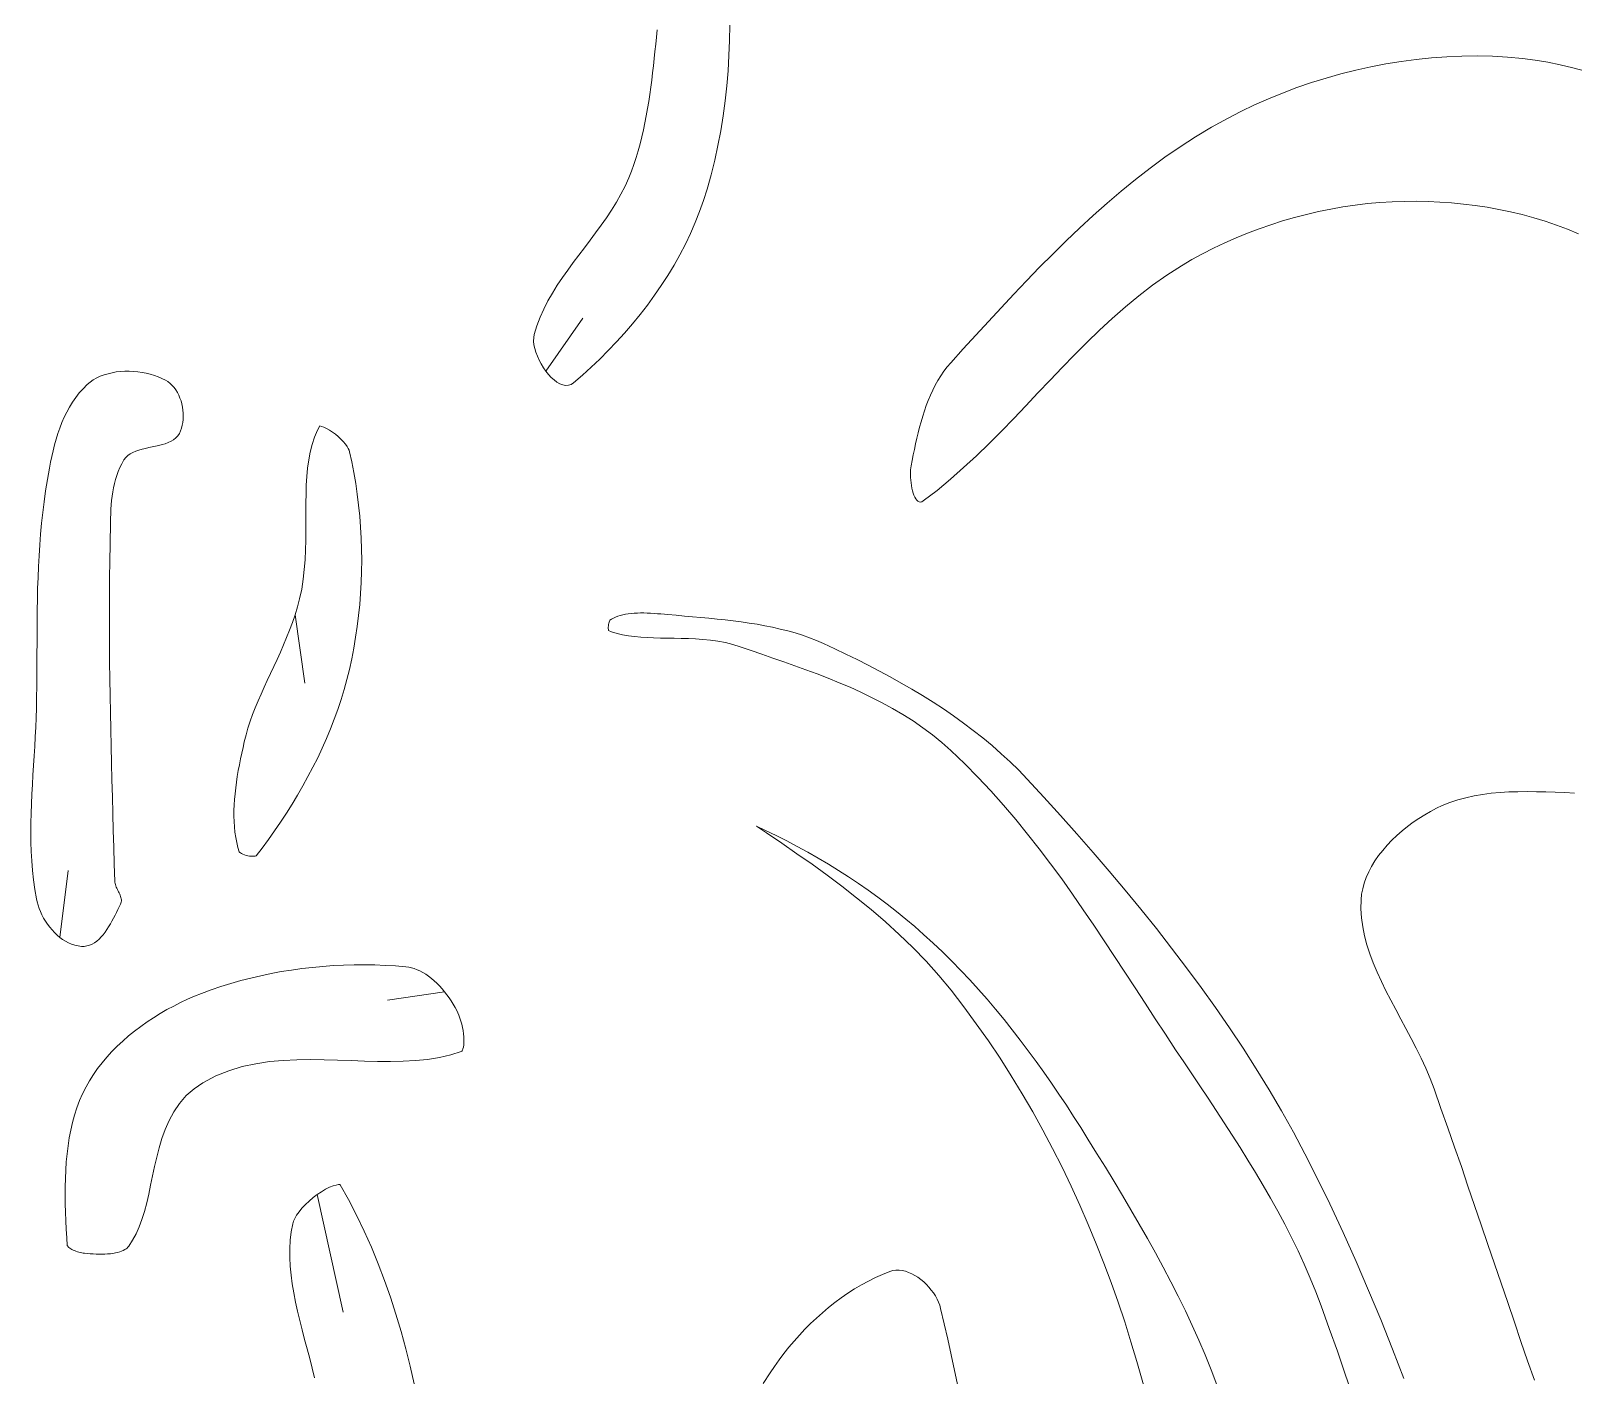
# Model space of a CAD drawing. Header units: inches. Extents: x -12 to 23, y -13.2 to 21.7.
# Drawn here: x 10.4 to 13.228, y 17.087 to 19.552 of the extents above; entities that cross this region are included whole.
import ezdxf

# ---------------------------------------------------------------- set-up
doc = ezdxf.new("R2010")
doc.units = ezdxf.units.IN
doc.header["$MEASUREMENT"] = 0
doc.layers.get('0').update_dxf_attribs({"lineweight": 0})

msp = doc.modelspace()

# ---------------------------------------------------------------- linework, layer by layer
at = {"color": 30, "linetype": 'Continuous', "lineweight": 0, "true_color": 0xff7e00}
for p, q in [((11.344, 18.9279), (11.4117, 19.0252)), ((10.8842, 18.4811), (10.902, 18.3559)), ((10.4527, 17.8897), (10.4681, 18.012)), ((11.1582, 17.79), (11.0535, 17.7745)), ((10.9247, 17.4182), (10.9726, 17.2024))]:
    msp.add_line(p, q, dxfattribs=at)
at = {"color": 7, "linetype": 'Continuous', "lineweight": 0}
for p, q in [((10.5339, 18.9212), (10.527, 18.9185)), ((10.5412, 18.9233), (10.5339, 18.9212)), ((10.5486, 18.9251), (10.5412, 18.9233)), ((10.5562, 18.9264), (10.5486, 18.9251)), ((10.564, 18.9272), (10.5562, 18.9264)), ((10.5719, 18.9277), (10.564, 18.9272)), ((10.5798, 18.9277), (10.5719, 18.9277)), ((10.5877, 18.9274), (10.5798, 18.9277)), ((10.5956, 18.9266), (10.5877, 18.9274)), ((10.6035, 18.9255), (10.5956, 18.9266)), ((10.6112, 18.924), (10.6035, 18.9255)), ((10.6187, 18.9222), (10.6112, 18.924)), ((10.6261, 18.92), (10.6187, 18.9222)), ((10.4953, 18.8958), (10.4883, 18.888)), ((10.5028, 18.9033), (10.4953, 18.8958)), ((10.5082, 18.9078), (10.5028, 18.9033)), ((10.5141, 18.9119), (10.5082, 18.9078)), ((10.5204, 18.9154), (10.5141, 18.9119)), ((10.527, 18.9185), (10.5204, 18.9154)), ((10.6332, 18.9174), (10.6261, 18.92)), ((10.64, 18.9146), (10.6332, 18.9174)), ((10.6465, 18.9114), (10.64, 18.9146)), ((10.6509, 18.9087), (10.6465, 18.9114)), ((10.6551, 18.9056), (10.6509, 18.9087)), ((10.6589, 18.9019), (10.6551, 18.9056)), ((10.6624, 18.8979), (10.6589, 18.9019)), ((10.6656, 18.8936), (10.6624, 18.8979)), ((10.6684, 18.8889), (10.6656, 18.8936)), ((10.4759, 18.8711), (10.4705, 18.8621)), ((10.4819, 18.8797), (10.4759, 18.8711)), ((10.4883, 18.888), (10.4819, 18.8797)), ((10.6709, 18.8839), (10.6684, 18.8889)), ((10.6731, 18.8787), (10.6709, 18.8839)), ((10.675, 18.8733), (10.6731, 18.8787)), ((10.6765, 18.8678), (10.675, 18.8733)), ((10.6777, 18.8622), (10.6765, 18.8678)), ((10.4609, 18.8434), (10.4566, 18.8336)), ((10.4655, 18.8529), (10.4609, 18.8434)), ((10.4705, 18.8621), (10.4655, 18.8529)), ((10.6785, 18.8565), (10.6777, 18.8622)), ((10.6782, 18.834), (10.6788, 18.8395)), ((10.6789, 18.8508), (10.6785, 18.8565)), ((10.6788, 18.8395), (10.679, 18.8451)), ((10.679, 18.8451), (10.6789, 18.8508)), ((10.4493, 18.8134), (10.4461, 18.8031)), ((10.4528, 18.8236), (10.4493, 18.8134)), ((10.4566, 18.8336), (10.4528, 18.8236)), ((10.6655, 18.8054), (10.669, 18.8093)), ((10.669, 18.8093), (10.6719, 18.8139)), ((10.6719, 18.8139), (10.674, 18.8185)), ((10.674, 18.8185), (10.6758, 18.8235)), ((10.6758, 18.8235), (10.6772, 18.8286)), ((10.6772, 18.8286), (10.6782, 18.834)), ((10.9253, 18.8196), (10.92, 18.8068)), ((10.9293, 18.8275), (10.9253, 18.8196)), ((10.9327, 18.8266), (10.9293, 18.8275)), ((10.9371, 18.825), (10.9327, 18.8266)), ((10.942, 18.8227), (10.9371, 18.825)), ((10.9473, 18.8197), (10.942, 18.8227)), ((10.9527, 18.8162), (10.9473, 18.8197)), ((10.9581, 18.8123), (10.9527, 18.8162)), ((10.9633, 18.808), (10.9581, 18.8123)), ((10.9682, 18.8035), (10.9633, 18.808)), ((10.4405, 18.7821), (10.4381, 18.7715)), ((10.4432, 18.7927), (10.4405, 18.7821)), ((10.4461, 18.8031), (10.4432, 18.7927)), ((10.582, 18.7763), (10.5868, 18.779)), ((10.5868, 18.779), (10.5921, 18.7813)), ((10.5921, 18.7813), (10.5977, 18.7832)), ((10.5977, 18.7832), (10.6036, 18.7849)), ((10.6036, 18.7849), (10.6097, 18.7864)), ((10.6097, 18.7864), (10.6159, 18.7877)), ((10.6159, 18.7877), (10.6221, 18.789)), ((10.6221, 18.789), (10.6283, 18.7903)), ((10.6283, 18.7903), (10.6345, 18.7916)), ((10.6345, 18.7916), (10.6404, 18.7932)), ((10.6404, 18.7932), (10.6462, 18.7949)), ((10.6462, 18.7949), (10.6516, 18.7969)), ((10.6516, 18.7969), (10.6567, 18.7993)), ((10.6567, 18.7993), (10.6613, 18.8021)), ((10.6613, 18.8021), (10.6655, 18.8054)), ((10.9121, 18.7795), (10.9093, 18.7651)), ((10.9156, 18.7934), (10.9121, 18.7795)), ((10.92, 18.8068), (10.9156, 18.7934)), ((10.9726, 18.7989), (10.9682, 18.8035)), ((10.9764, 18.7943), (10.9726, 18.7989)), ((10.9794, 18.79), (10.9764, 18.7943)), ((10.9817, 18.7862), (10.9794, 18.79)), ((10.9831, 18.7832), (10.9817, 18.7862)), ((10.984, 18.7802), (10.9831, 18.7832)), ((10.9881, 18.7616), (10.984, 18.7802)), ((10.4358, 18.7609), (10.4338, 18.7502)), ((10.4381, 18.7715), (10.4358, 18.7609)), ((10.5599, 18.7442), (10.563, 18.7513)), ((10.563, 18.7513), (10.5665, 18.7583)), ((10.5665, 18.7583), (10.5704, 18.7651)), ((10.5704, 18.7651), (10.5737, 18.7694)), ((10.5737, 18.7694), (10.5775, 18.7732)), ((10.5775, 18.7732), (10.582, 18.7763)), ((10.9093, 18.7651), (10.9072, 18.7502)), ((10.9919, 18.7419), (10.9881, 18.7616)), ((10.4301, 18.7291), (10.4284, 18.7186)), ((10.4319, 18.7396), (10.4301, 18.7291)), ((10.4338, 18.7502), (10.4319, 18.7396)), ((10.5529, 18.7219), (10.5549, 18.7295)), ((10.5549, 18.7295), (10.5572, 18.7369)), ((10.5572, 18.7369), (10.5599, 18.7442)), ((10.9057, 18.7348), (10.9047, 18.7191)), ((10.9072, 18.7502), (10.9057, 18.7348)), ((10.9953, 18.7221), (10.9919, 18.7419)), ((10.4267, 18.7082), (10.4238, 18.6885)), ((10.4284, 18.7186), (10.4267, 18.7082)), ((10.5477, 18.6907), (10.5486, 18.6986)), ((10.5486, 18.6986), (10.5498, 18.7065)), ((10.5498, 18.7065), (10.5512, 18.7142)), ((10.5512, 18.7142), (10.5529, 18.7219)), ((10.9042, 18.7029), (10.9039, 18.6864)), ((10.9047, 18.7191), (10.9042, 18.7029)), ((10.9982, 18.7022), (10.9953, 18.7221)), ((11.0007, 18.6822), (10.9982, 18.7022)), ((10.4213, 18.6687), (10.4192, 18.6489)), ((10.4238, 18.6885), (10.4213, 18.6687)), ((10.5458, 18.6586), (10.5461, 18.6666)), ((10.5461, 18.6666), (10.5465, 18.6747)), ((10.5465, 18.6747), (10.547, 18.6827)), ((10.547, 18.6827), (10.5477, 18.6907)), ((10.9039, 18.6864), (10.9038, 18.6695)), ((10.9038, 18.6695), (10.9038, 18.6525)), ((11.0027, 18.662), (11.0007, 18.6822)), ((10.4192, 18.6489), (10.4174, 18.6291)), ((10.5454, 18.6344), (10.5455, 18.6425)), ((10.5455, 18.6425), (10.5456, 18.6505)), ((10.5456, 18.6505), (10.5458, 18.6586)), ((10.9038, 18.6525), (10.9038, 18.6351)), ((11.0043, 18.6419), (11.0027, 18.662)), ((11.0054, 18.6216), (11.0043, 18.6419)), ((10.4158, 18.6092), (10.4146, 18.5894)), ((10.4174, 18.6291), (10.4158, 18.6092)), ((10.5445, 18.5798), (10.5451, 18.6107)), ((10.5451, 18.6107), (10.5452, 18.6185)), ((10.5452, 18.6185), (10.5453, 18.6265)), ((10.5453, 18.6265), (10.5454, 18.6344)), ((10.9037, 18.6176), (10.9033, 18.6)), ((10.9038, 18.6351), (10.9037, 18.6176)), ((11.0061, 18.6014), (11.0054, 18.6216)), ((10.4146, 18.5894), (10.4136, 18.5695)), ((10.9025, 18.5822), (10.9011, 18.5642)), ((10.9033, 18.6), (10.9025, 18.5822)), ((11.0063, 18.5811), (11.0061, 18.6014)), ((11.0061, 18.5608), (11.0063, 18.5811)), ((10.4136, 18.5695), (10.4128, 18.5495)), ((10.5441, 18.5489), (10.5445, 18.5798)), ((10.9011, 18.5642), (10.8991, 18.5463)), ((11.0054, 18.5406), (11.0061, 18.5608)), ((10.4121, 18.5296), (10.4117, 18.5096)), ((10.4128, 18.5495), (10.4121, 18.5296)), ((10.5438, 18.518), (10.5441, 18.5489)), ((10.8963, 18.5283), (10.8925, 18.5104)), ((10.8991, 18.5463), (10.8963, 18.5283)), ((11.0043, 18.5203), (11.0054, 18.5406)), ((10.4117, 18.5096), (10.4114, 18.4897)), ((10.5437, 18.4872), (10.5438, 18.518)), ((10.8925, 18.5104), (10.8886, 18.4956)), ((11.0007, 18.48), (11.0027, 18.5001)), ((11.0027, 18.5001), (11.0043, 18.5203)), ((10.4111, 18.4697), (10.411, 18.4497)), ((10.4114, 18.4897), (10.4111, 18.4697)), ((10.5437, 18.4563), (10.5437, 18.4872)), ((10.8842, 18.4811), (10.8794, 18.467)), ((10.8886, 18.4956), (10.8842, 18.4811)), ((10.9982, 18.46), (11.0007, 18.48)), ((11.4605, 18.4694), (11.4599, 18.4677)), ((11.4611, 18.4707), (11.4605, 18.4694)), ((11.4616, 18.4715), (11.4611, 18.4707)), ((11.4642, 18.4732), (11.4616, 18.4715)), ((11.4679, 18.4752), (11.4642, 18.4732)), ((11.4718, 18.477), (11.4679, 18.4752)), ((11.476, 18.4786), (11.4718, 18.477)), ((11.4804, 18.48), (11.476, 18.4786)), ((11.4851, 18.4812), (11.4804, 18.48)), ((11.49, 18.4822), (11.4851, 18.4812)), ((11.4952, 18.483), (11.49, 18.4822)), ((11.5005, 18.4837), (11.4952, 18.483)), ((11.5061, 18.4841), (11.5005, 18.4837)), ((11.5118, 18.4844), (11.5061, 18.4841)), ((11.5177, 18.4845), (11.5118, 18.4844)), ((11.5237, 18.4845), (11.5177, 18.4845)), ((11.5298, 18.4844), (11.5237, 18.4845)), ((11.536, 18.4841), (11.5298, 18.4844)), ((11.5423, 18.4837), (11.536, 18.4841)), ((11.5486, 18.4832), (11.5423, 18.4837)), ((11.555, 18.4827), (11.5486, 18.4832)), ((11.5614, 18.4821), (11.555, 18.4827)), ((11.5678, 18.4815), (11.5614, 18.4821)), ((11.5828, 18.4802), (11.5678, 18.4815)), ((11.598, 18.4788), (11.5828, 18.4802)), ((11.613, 18.4775), (11.598, 18.4788)), ((11.6281, 18.4761), (11.613, 18.4775)), ((11.6431, 18.4747), (11.6281, 18.4761)), ((11.6581, 18.4733), (11.6431, 18.4747)), ((11.6729, 18.4717), (11.6581, 18.4733)), ((11.6877, 18.4699), (11.6729, 18.4717)), ((11.7024, 18.4681), (11.6877, 18.4699)), ((11.7169, 18.466), (11.7024, 18.4681)), ((10.411, 18.4497), (10.4109, 18.4297)), ((10.5438, 18.4254), (10.5437, 18.4563)), ((10.8742, 18.453), (10.8687, 18.4393)), ((10.8794, 18.467), (10.8742, 18.453)), ((10.9919, 18.4202), (10.9952, 18.4401)), ((10.9952, 18.4401), (10.9982, 18.46)), ((11.4586, 18.461), (11.4585, 18.4586)), ((11.4585, 18.4586), (11.4585, 18.4563)), ((11.4585, 18.4563), (11.4587, 18.4542)), ((11.4589, 18.4633), (11.4586, 18.461)), ((11.4587, 18.4542), (11.459, 18.4524)), ((11.4594, 18.4656), (11.4589, 18.4633)), ((11.459, 18.4524), (11.4591, 18.4521)), ((11.4591, 18.4521), (11.4646, 18.4501)), ((11.4599, 18.4677), (11.4594, 18.4656)), ((11.4646, 18.4501), (11.4745, 18.447)), ((11.4745, 18.447), (11.4848, 18.4446)), ((11.4848, 18.4446), (11.4955, 18.4427)), ((11.4955, 18.4427), (11.5065, 18.4412)), ((11.5065, 18.4412), (11.5179, 18.4401)), ((11.5179, 18.4401), (11.5296, 18.4393)), ((11.7313, 18.4637), (11.7169, 18.466)), ((11.7456, 18.4611), (11.7313, 18.4637)), ((11.7597, 18.4583), (11.7456, 18.4611)), ((11.7737, 18.4551), (11.7597, 18.4583)), ((11.7874, 18.4516), (11.7737, 18.4551)), ((11.801, 18.4478), (11.7874, 18.4516)), ((11.8143, 18.4436), (11.801, 18.4478)), ((11.8274, 18.439), (11.8143, 18.4436)), ((10.4109, 18.4297), (10.4108, 18.4098)), ((10.544, 18.3945), (10.5438, 18.4254)), ((10.8572, 18.4125), (10.8512, 18.3994)), ((10.863, 18.4258), (10.8572, 18.4125)), ((10.8687, 18.4393), (10.863, 18.4258)), ((10.988, 18.4005), (10.9919, 18.4202)), ((11.5296, 18.4393), (11.5416, 18.4388)), ((11.5416, 18.4388), (11.5539, 18.4385)), ((11.5539, 18.4385), (11.5664, 18.4383)), ((11.5664, 18.4383), (11.5792, 18.4381)), ((11.5792, 18.4381), (11.5921, 18.4379)), ((11.5921, 18.4379), (11.6053, 18.4375)), ((11.6053, 18.4375), (11.6186, 18.4369)), ((11.6186, 18.4369), (11.632, 18.436)), ((11.632, 18.436), (11.6456, 18.4346)), ((11.6456, 18.4346), (11.6593, 18.4327)), ((11.6593, 18.4327), (11.6731, 18.4301)), ((11.6731, 18.4301), (11.6869, 18.4267)), ((11.6869, 18.4267), (11.7001, 18.4226)), ((11.7001, 18.4226), (11.7204, 18.4156)), ((11.7204, 18.4156), (11.7403, 18.4088)), ((11.8403, 18.4339), (11.8274, 18.439)), ((11.8532, 18.4283), (11.8403, 18.4339)), ((11.8737, 18.4188), (11.8532, 18.4283)), ((11.8943, 18.409), (11.8737, 18.4188)), ((10.4108, 18.3898), (10.4107, 18.3698)), ((10.4108, 18.4098), (10.4108, 18.3898)), ((10.5444, 18.3636), (10.544, 18.3945)), ((10.8452, 18.3864), (10.8392, 18.3735)), ((10.8512, 18.3994), (10.8452, 18.3864)), ((10.9838, 18.381), (10.988, 18.4005)), ((11.7403, 18.4088), (11.7603, 18.4019)), ((11.7603, 18.4019), (11.7805, 18.3949)), ((11.7805, 18.3949), (11.8007, 18.3877)), ((11.8007, 18.3877), (11.821, 18.3804)), ((11.9148, 18.3989), (11.8943, 18.409)), ((11.9352, 18.3886), (11.9148, 18.3989)), ((11.9555, 18.3781), (11.9352, 18.3886)), ((10.4107, 18.3698), (10.4105, 18.3499)), ((10.5449, 18.3327), (10.5444, 18.3636)), ((10.8332, 18.3608), (10.8274, 18.3482)), ((10.8392, 18.3735), (10.8332, 18.3608)), ((10.9742, 18.3442), (10.9792, 18.3626)), ((10.9792, 18.3626), (10.9838, 18.381)), ((11.821, 18.3804), (11.8413, 18.3728)), ((11.8413, 18.3728), (11.8615, 18.3649)), ((11.8615, 18.3649), (11.8816, 18.3567)), ((11.8816, 18.3567), (11.9017, 18.3482)), ((11.9756, 18.3672), (11.9555, 18.3781)), ((11.9955, 18.3561), (11.9756, 18.3672)), ((12.0153, 18.3447), (11.9955, 18.3561)), ((10.4102, 18.3299), (10.4098, 18.31)), ((10.4105, 18.3499), (10.4102, 18.3299)), ((10.5454, 18.3018), (10.5449, 18.3327)), ((10.8217, 18.3356), (10.8163, 18.3231)), ((10.8274, 18.3482), (10.8217, 18.3356)), ((10.9686, 18.326), (10.9742, 18.3442)), ((11.9017, 18.3482), (11.9216, 18.3392)), ((11.9216, 18.3392), (11.9412, 18.3297)), ((11.9412, 18.3297), (11.9607, 18.3198)), ((12.0347, 18.333), (12.0153, 18.3447)), ((12.054, 18.3209), (12.0347, 18.333)), ((10.4098, 18.31), (10.4093, 18.2925)), ((10.546, 18.271), (10.5454, 18.3018)), ((10.8063, 18.2982), (10.8018, 18.2859)), ((10.8112, 18.3106), (10.8063, 18.2982)), ((10.8163, 18.3231), (10.8112, 18.3106)), ((10.9561, 18.2898), (10.9626, 18.3078)), ((10.9626, 18.3078), (10.9686, 18.326)), ((11.9607, 18.3198), (11.9799, 18.3093)), ((11.9799, 18.3093), (11.9987, 18.2982)), ((11.9987, 18.2982), (12.0173, 18.2865)), ((12.0729, 18.3085), (12.054, 18.3209)), ((12.0915, 18.2958), (12.0729, 18.3085)), ((10.4086, 18.275), (10.4077, 18.2575)), ((10.4093, 18.2925), (10.4086, 18.275)), ((10.5467, 18.2401), (10.546, 18.271)), ((10.7978, 18.2735), (10.7942, 18.2611)), ((10.8018, 18.2859), (10.7978, 18.2735)), ((10.9417, 18.2541), (10.9491, 18.2719)), ((10.9491, 18.2719), (10.9561, 18.2898)), ((12.0173, 18.2865), (12.0354, 18.2741)), ((12.0354, 18.2741), (12.0531, 18.2609)), ((12.1098, 18.2827), (12.0915, 18.2958)), ((12.1277, 18.2693), (12.1098, 18.2827)), ((10.4077, 18.2575), (10.4067, 18.2399)), ((10.791, 18.2484), (10.7887, 18.2381)), ((10.7942, 18.2611), (10.791, 18.2484)), ((10.9338, 18.2365), (10.9417, 18.2541)), ((12.0531, 18.2609), (12.0703, 18.247)), ((12.0703, 18.247), (12.0868, 18.2323)), ((12.1453, 18.2554), (12.1277, 18.2693)), ((12.1624, 18.2412), (12.1453, 18.2554)), ((10.4057, 18.2224), (10.4046, 18.2048)), ((10.4067, 18.2399), (10.4057, 18.2224)), ((10.5474, 18.2092), (10.5467, 18.2401)), ((10.7841, 18.2168), (10.782, 18.2061)), ((10.7864, 18.2275), (10.7841, 18.2168)), ((10.7887, 18.2381), (10.7864, 18.2275)), ((10.9169, 18.2016), (10.9256, 18.2189)), ((10.9256, 18.2189), (10.9338, 18.2365)), ((12.0868, 18.2323), (12.112, 18.2081)), ((12.1791, 18.2265), (12.1624, 18.2412)), ((12.1953, 18.2115), (12.1791, 18.2265)), ((10.4035, 18.1872), (10.4025, 18.1697)), ((10.4046, 18.2048), (10.4035, 18.1872)), ((10.5482, 18.1783), (10.5474, 18.2092)), ((10.78, 18.1955), (10.7782, 18.1848)), ((10.782, 18.2061), (10.78, 18.1955)), ((10.9078, 18.1844), (10.9169, 18.2016)), ((12.112, 18.2081), (12.1364, 18.1834)), ((12.2111, 18.196), (12.1953, 18.2115)), ((12.2265, 18.1799), (12.2111, 18.196)), ((10.4025, 18.1697), (10.4015, 18.1521)), ((10.5491, 18.1474), (10.5482, 18.1783)), ((10.7752, 18.1636), (10.774, 18.1531)), ((10.7766, 18.1742), (10.7752, 18.1636)), ((10.7782, 18.1848), (10.7766, 18.1742)), ((10.8887, 18.1505), (10.8984, 18.1674)), ((10.8984, 18.1674), (10.9078, 18.1844)), ((12.1364, 18.1834), (12.1601, 18.1581)), ((12.1601, 18.1581), (12.1831, 18.1323)), ((12.257, 18.1468), (12.2265, 18.1799)), ((13.1265, 18.1568), (13.1099, 18.1563)), ((13.1433, 18.157), (13.1265, 18.1568)), ((13.1603, 18.1568), (13.1433, 18.157)), ((13.1775, 18.1564), (13.1603, 18.1568)), ((10.4007, 18.1346), (10.4001, 18.117)), ((10.4015, 18.1521), (10.4007, 18.1346)), ((10.5499, 18.1165), (10.5491, 18.1474)), ((10.7724, 18.1324), (10.772, 18.1222)), ((10.773, 18.1427), (10.7724, 18.1324)), ((10.774, 18.1531), (10.773, 18.1427)), ((10.8682, 18.1173), (10.8786, 18.1338)), ((10.8786, 18.1338), (10.8887, 18.1505)), ((12.1831, 18.1323), (12.2055, 18.106)), ((12.2874, 18.1132), (12.257, 18.1468)), ((12.9876, 18.1312), (12.977, 18.1263)), ((13.0019, 18.1369), (12.9876, 18.1312)), ((13.0164, 18.1418), (13.0019, 18.1369)), ((13.0312, 18.1458), (13.0164, 18.1418)), ((13.0463, 18.1491), (13.0312, 18.1458)), ((13.0617, 18.1518), (13.0463, 18.1491)), ((13.0775, 18.1538), (13.0617, 18.1518)), ((13.0936, 18.1553), (13.0775, 18.1538)), ((13.1099, 18.1563), (13.0936, 18.1553)), ((13.1949, 18.1558), (13.1775, 18.1564)), ((13.2124, 18.1551), (13.1949, 18.1558)), ((13.23, 18.1543), (13.2124, 18.1551)), ((10.4001, 18.117), (10.3997, 18.0995)), ((10.5508, 18.0856), (10.5499, 18.1165)), ((10.772, 18.1222), (10.772, 18.112)), ((10.772, 18.112), (10.7722, 18.1021)), ((10.7722, 18.1021), (10.7729, 18.0922)), ((10.8465, 18.085), (10.8575, 18.1011)), ((10.8575, 18.1011), (10.8682, 18.1173)), ((12.2055, 18.106), (12.2274, 18.0792)), ((12.3176, 18.0794), (12.2874, 18.1132)), ((12.9343, 18.1008), (12.924, 18.0931)), ((12.9448, 18.1079), (12.9343, 18.1008)), ((12.9555, 18.1146), (12.9448, 18.1079)), ((12.9662, 18.1207), (12.9555, 18.1146)), ((12.977, 18.1263), (12.9662, 18.1207)), ((10.3997, 18.0995), (10.3996, 18.082)), ((10.3996, 18.082), (10.3998, 18.0645)), ((10.5517, 18.0548), (10.5508, 18.0856)), ((10.7729, 18.0922), (10.7739, 18.0825)), ((10.7739, 18.0825), (10.7753, 18.073)), ((10.7753, 18.073), (10.7771, 18.0636)), ((10.8352, 18.0691), (10.8465, 18.085)), ((11.7305, 18.0933), (11.7488, 18.0811)), ((11.7466, 18.0859), (11.7305, 18.0933)), ((11.7662, 18.0764), (11.7466, 18.0859)), ((11.7488, 18.0811), (11.7766, 18.0623)), ((11.7857, 18.0666), (11.7662, 18.0764)), ((12.2274, 18.0792), (12.2487, 18.0521)), ((12.3475, 18.0453), (12.3176, 18.0794)), ((12.9045, 18.0766), (12.8953, 18.0678)), ((12.914, 18.0851), (12.9045, 18.0766)), ((12.924, 18.0931), (12.914, 18.0851)), ((10.3998, 18.0645), (10.4003, 18.0471)), ((10.4003, 18.0471), (10.4013, 18.0297)), ((10.5526, 18.0239), (10.5517, 18.0548)), ((10.7771, 18.0636), (10.7793, 18.0545)), ((10.7793, 18.0545), (10.7816, 18.0464)), ((10.7816, 18.0464), (10.7818, 18.0463)), ((10.7818, 18.0463), (10.7826, 18.0455)), ((10.7826, 18.0455), (10.784, 18.0445)), ((10.784, 18.0445), (10.786, 18.0433)), ((10.813, 18.0394), (10.8237, 18.0535)), ((10.8237, 18.0535), (10.8352, 18.0691)), ((11.7766, 18.0623), (11.8044, 18.0431)), ((11.8051, 18.0564), (11.7857, 18.0666)), ((11.8242, 18.0459), (11.8051, 18.0564)), ((11.8432, 18.0351), (11.8242, 18.0459)), ((12.2487, 18.0521), (12.2695, 18.0246)), ((12.3771, 18.0108), (12.3475, 18.0453)), ((12.8785, 18.0492), (12.871, 18.0395)), ((12.8866, 18.0586), (12.8785, 18.0492)), ((12.8953, 18.0678), (12.8866, 18.0586)), ((10.4013, 18.0297), (10.4026, 18.0123)), ((10.5535, 17.993), (10.5526, 18.0239)), ((10.786, 18.0433), (10.7884, 18.0421)), ((10.7884, 18.0421), (10.7912, 18.041)), ((10.7912, 18.041), (10.7942, 18.04)), ((10.7942, 18.04), (10.7974, 18.0393)), ((10.7974, 18.0393), (10.8006, 18.0387)), ((10.8006, 18.0387), (10.8037, 18.0384)), ((10.8037, 18.0384), (10.8066, 18.0384)), ((10.8066, 18.0384), (10.8091, 18.0385)), ((10.8091, 18.0385), (10.8111, 18.0388)), ((10.8111, 18.0388), (10.8125, 18.0392)), ((10.8125, 18.0392), (10.813, 18.0394)), ((11.8044, 18.0431), (11.8321, 18.0237)), ((11.8321, 18.0237), (11.8596, 18.0037)), ((11.862, 18.0239), (11.8432, 18.0351)), ((11.8805, 18.0124), (11.862, 18.0239)), ((12.2695, 18.0246), (12.2899, 17.9968)), ((12.8581, 18.0197), (12.8528, 18.0096)), ((12.8642, 18.0297), (12.8581, 18.0197)), ((12.871, 18.0395), (12.8642, 18.0297)), ((10.4026, 18.0123), (10.4045, 17.995)), ((10.4045, 17.995), (10.4069, 17.9777)), ((10.5537, 17.9908), (10.5535, 17.993)), ((10.5541, 17.9886), (10.5537, 17.9908)), ((10.5547, 17.9864), (10.5541, 17.9886)), ((11.8596, 18.0037), (11.8868, 17.9833)), ((11.8989, 18.0006), (11.8805, 18.0124)), ((11.917, 17.9885), (11.8989, 18.0006)), ((11.9349, 17.9761), (11.917, 17.9885)), ((12.2899, 17.9968), (12.3099, 17.9687)), ((12.4063, 17.9761), (12.3771, 18.0108)), ((12.8446, 17.9892), (12.8418, 17.9789)), ((12.8483, 17.9994), (12.8446, 17.9892)), ((12.8528, 18.0096), (12.8483, 17.9994)), ((10.4069, 17.9777), (10.4098, 17.9605)), ((10.4098, 17.9605), (10.4111, 17.9547)), ((10.5554, 17.9842), (10.5547, 17.9864)), ((10.5563, 17.982), (10.5554, 17.9842)), ((10.5573, 17.9798), (10.5563, 17.982)), ((10.5583, 17.9776), (10.5573, 17.9798)), ((10.5594, 17.9755), (10.5583, 17.9776)), ((10.5604, 17.9733), (10.5594, 17.9755)), ((10.5615, 17.9711), (10.5604, 17.9733)), ((10.5625, 17.969), (10.5615, 17.9711)), ((10.5634, 17.9668), (10.5625, 17.969)), ((10.5642, 17.9647), (10.5634, 17.9668)), ((10.5649, 17.9626), (10.5642, 17.9647)), ((10.5653, 17.9605), (10.5649, 17.9626)), ((10.5656, 17.9584), (10.5653, 17.9605)), ((11.8868, 17.9833), (11.9138, 17.9623)), ((11.9138, 17.9623), (11.9404, 17.9406)), ((11.9525, 17.9633), (11.9349, 17.9761)), ((11.9699, 17.9503), (11.9525, 17.9633)), ((12.3099, 17.9687), (12.3295, 17.9404)), ((12.4351, 17.9411), (12.4063, 17.9761)), ((12.8399, 17.9687), (12.8388, 17.9585)), ((12.8418, 17.9789), (12.8399, 17.9687)), ((10.4111, 17.9547), (10.4128, 17.9487)), ((10.4128, 17.9487), (10.4149, 17.9428)), ((10.4149, 17.9428), (10.4173, 17.9368)), ((10.4173, 17.9368), (10.42, 17.9309)), ((10.42, 17.9309), (10.4231, 17.9251)), ((10.554, 17.9302), (10.5566, 17.9354)), ((10.5566, 17.9354), (10.5592, 17.9406)), ((10.5592, 17.9406), (10.5617, 17.9456)), ((10.5617, 17.9456), (10.5641, 17.9503)), ((10.5641, 17.9503), (10.5649, 17.9523)), ((10.5649, 17.9523), (10.5654, 17.9543)), ((10.5654, 17.9543), (10.5657, 17.9564)), ((10.5657, 17.9564), (10.5656, 17.9584)), ((11.9404, 17.9406), (11.9665, 17.9182)), ((11.987, 17.9369), (11.9699, 17.9503)), ((12.0039, 17.9233), (11.987, 17.9369)), ((12.3295, 17.9404), (12.3489, 17.912)), ((12.4635, 17.9057), (12.4351, 17.9411)), ((12.8388, 17.9585), (12.8385, 17.942)), ((12.8385, 17.942), (12.8396, 17.9255)), ((10.4231, 17.9251), (10.4265, 17.9194)), ((10.4265, 17.9194), (10.4302, 17.9138)), ((10.4302, 17.9138), (10.4342, 17.9085)), ((10.4342, 17.9085), (10.4385, 17.9033)), ((10.4385, 17.9033), (10.443, 17.8985)), ((10.5357, 17.8992), (10.539, 17.9041)), ((10.539, 17.9041), (10.5423, 17.9091)), ((10.5423, 17.9091), (10.5454, 17.9143)), ((10.5454, 17.9143), (10.5484, 17.9196)), ((10.5484, 17.9196), (10.5512, 17.9249)), ((10.5512, 17.9249), (10.554, 17.9302)), ((11.9665, 17.9182), (11.992, 17.895)), ((12.0204, 17.9094), (12.0039, 17.9233)), ((12.0366, 17.8952), (12.0204, 17.9094)), ((12.3489, 17.912), (12.368, 17.8834)), ((12.4914, 17.87), (12.4635, 17.9057)), ((12.8396, 17.9255), (12.8418, 17.9091)), ((12.8418, 17.9091), (12.8452, 17.8926)), ((10.443, 17.8985), (10.4477, 17.8939)), ((10.4477, 17.8939), (10.4527, 17.8897)), ((10.4527, 17.8897), (10.4578, 17.8859)), ((10.4578, 17.8859), (10.4632, 17.8825)), ((10.4632, 17.8825), (10.4687, 17.8795)), ((10.4687, 17.8795), (10.4744, 17.8771)), ((10.4744, 17.8771), (10.4802, 17.8752)), ((10.4802, 17.8752), (10.4862, 17.8739)), ((10.4862, 17.8739), (10.4922, 17.8731)), ((10.4975, 17.8732), (10.5025, 17.8739)), ((10.5025, 17.8739), (10.5074, 17.8753)), ((10.5074, 17.8753), (10.512, 17.8773)), ((10.512, 17.8773), (10.5164, 17.8798)), ((10.5164, 17.8798), (10.5206, 17.8829)), ((10.5206, 17.8829), (10.5246, 17.8864)), ((10.5246, 17.8864), (10.5285, 17.8904)), ((10.5285, 17.8904), (10.5321, 17.8946)), ((10.5321, 17.8946), (10.5357, 17.8992)), ((11.992, 17.895), (12.0169, 17.8709)), ((12.0541, 17.8792), (12.0366, 17.8952)), ((12.0713, 17.8629), (12.0541, 17.8792)), ((12.368, 17.8834), (12.3869, 17.8548)), ((12.8452, 17.8926), (12.8496, 17.8761)), ((12.8496, 17.8761), (12.855, 17.8595)), ((10.4922, 17.8731), (10.4975, 17.8732)), ((12.0169, 17.8709), (12.0412, 17.8459)), ((12.0412, 17.8459), (12.0646, 17.8198)), ((12.0883, 17.8462), (12.0713, 17.8629)), ((12.1049, 17.8292), (12.0883, 17.8462)), ((12.3869, 17.8548), (12.4057, 17.8261)), ((12.5187, 17.834), (12.4914, 17.87)), ((12.855, 17.8595), (12.8613, 17.8427)), ((10.8214, 17.8194), (10.8029, 17.8151)), ((10.8401, 17.8233), (10.8214, 17.8194)), ((10.8589, 17.8268), (10.8401, 17.8233)), ((10.8778, 17.8298), (10.8589, 17.8268)), ((10.8968, 17.8325), (10.8778, 17.8298)), ((10.9158, 17.8347), (10.8968, 17.8325)), ((10.9349, 17.8364), (10.9158, 17.8347)), ((10.954, 17.8378), (10.9349, 17.8364)), ((10.9732, 17.8387), (10.954, 17.8378)), ((10.9923, 17.8392), (10.9732, 17.8387)), ((11.0114, 17.8393), (10.9923, 17.8392)), ((11.0305, 17.839), (11.0114, 17.8393)), ((11.0496, 17.8383), (11.0305, 17.839)), ((11.0685, 17.8372), (11.0496, 17.8383)), ((11.087, 17.8357), (11.0685, 17.8372)), ((11.0925, 17.835), (11.087, 17.8357)), ((11.0976, 17.8339), (11.0925, 17.835)), ((11.1027, 17.8324), (11.0976, 17.8339)), ((11.1079, 17.8304), (11.1027, 17.8324)), ((11.1131, 17.828), (11.1079, 17.8304)), ((11.1184, 17.8252), (11.1131, 17.828)), ((11.1236, 17.822), (11.1184, 17.8252)), ((11.1288, 17.8184), (11.1236, 17.822)), ((11.134, 17.8144), (11.1288, 17.8184)), ((12.0646, 17.8198), (12.0869, 17.7928)), ((12.1212, 17.8118), (12.1049, 17.8292)), ((12.4057, 17.8261), (12.4244, 17.7974)), ((12.5456, 17.7976), (12.5187, 17.834)), ((12.8613, 17.8427), (12.8684, 17.8259)), ((12.8684, 17.8259), (12.8761, 17.809)), ((10.7303, 17.7934), (10.7127, 17.7869)), ((10.7482, 17.7995), (10.7303, 17.7934)), ((10.7662, 17.8051), (10.7482, 17.7995)), ((10.7845, 17.8103), (10.7662, 17.8051)), ((10.8029, 17.8151), (10.7845, 17.8103)), ((11.1391, 17.8101), (11.134, 17.8144)), ((11.1441, 17.8055), (11.1391, 17.8101)), ((11.149, 17.8006), (11.1441, 17.8055)), ((11.1537, 17.7954), (11.149, 17.8006)), ((11.1582, 17.79), (11.1537, 17.7954)), ((11.1626, 17.7845), (11.1582, 17.79)), ((12.0869, 17.7928), (12.1105, 17.7623)), ((12.1373, 17.7941), (12.1212, 17.8118)), ((12.1532, 17.7761), (12.1373, 17.7941)), ((12.4244, 17.7974), (12.443, 17.7688)), ((12.5718, 17.7608), (12.5456, 17.7976)), ((12.8761, 17.809), (12.8845, 17.7919)), ((12.8845, 17.7919), (12.8933, 17.7747)), ((10.6615, 17.7638), (10.6489, 17.7571)), ((10.6741, 17.7702), (10.6615, 17.7638)), ((10.6869, 17.7762), (10.6741, 17.7702)), ((10.6997, 17.7817), (10.6869, 17.7762)), ((10.7127, 17.7869), (10.6997, 17.7817)), ((11.1667, 17.7788), (11.1626, 17.7845)), ((11.1706, 17.773), (11.1667, 17.7788)), ((11.1743, 17.7671), (11.1706, 17.773)), ((11.1777, 17.7613), (11.1743, 17.7671)), ((11.1807, 17.7555), (11.1777, 17.7613)), ((12.1105, 17.7623), (12.1333, 17.7314)), ((12.1687, 17.7577), (12.1532, 17.7761)), ((12.443, 17.7688), (12.4615, 17.7403)), ((12.5974, 17.7237), (12.5718, 17.7608)), ((12.8933, 17.7747), (12.9024, 17.7574)), ((10.6126, 17.7345), (10.601, 17.7263)), ((10.6245, 17.7424), (10.6126, 17.7345)), ((10.6366, 17.7499), (10.6245, 17.7424)), ((10.6489, 17.7571), (10.6366, 17.7499)), ((11.1827, 17.7513), (11.1807, 17.7555)), ((11.1847, 17.7467), (11.1827, 17.7513)), ((11.1865, 17.7416), (11.1847, 17.7467)), ((11.1883, 17.7362), (11.1865, 17.7416)), ((11.1898, 17.7305), (11.1883, 17.7362)), ((12.1841, 17.7391), (12.1687, 17.7577)), ((12.1991, 17.7202), (12.1841, 17.7391)), ((12.4615, 17.7403), (12.4801, 17.7119)), ((12.9024, 17.7574), (12.9117, 17.7399)), ((12.9117, 17.7399), (12.9212, 17.7223)), ((10.5788, 17.7089), (10.5683, 17.6996)), ((10.5898, 17.7178), (10.5788, 17.7089)), ((10.601, 17.7263), (10.5898, 17.7178)), ((11.1912, 17.7246), (11.1898, 17.7305)), ((11.1923, 17.7188), (11.1912, 17.7246)), ((11.1931, 17.713), (11.1923, 17.7188)), ((11.1936, 17.7073), (11.1931, 17.713)), ((11.1938, 17.7019), (11.1936, 17.7073)), ((12.1333, 17.7314), (12.1554, 17.7)), ((12.214, 17.7011), (12.1991, 17.7202)), ((12.4801, 17.7119), (12.4988, 17.6837)), ((12.6224, 17.6862), (12.5974, 17.7237)), ((12.9212, 17.7223), (12.9306, 17.7045)), ((12.9306, 17.7045), (12.9398, 17.6865)), ((10.5484, 17.6802), (10.5391, 17.6701)), ((10.5581, 17.6901), (10.5484, 17.6802)), ((10.5683, 17.6996), (10.5581, 17.6901)), ((11.1695, 17.6743), (11.1888, 17.6804)), ((11.1888, 17.6804), (11.1897, 17.6808)), ((11.1897, 17.6808), (11.1898, 17.681)), ((11.1897, 17.6808), (11.1897, 17.6808)), ((11.1898, 17.681), (11.1903, 17.6817)), ((11.1903, 17.6817), (11.1911, 17.6831)), ((11.1911, 17.6831), (11.1919, 17.6854)), ((11.1919, 17.6854), (11.1927, 17.6885)), ((11.1927, 17.6885), (11.1934, 17.6924)), ((11.1934, 17.6924), (11.1937, 17.6969)), ((11.1937, 17.6969), (11.1938, 17.7019)), ((12.1554, 17.7), (12.1768, 17.6682)), ((12.2286, 17.6817), (12.214, 17.7011)), ((12.243, 17.6621), (12.2286, 17.6817)), ((12.4988, 17.6837), (12.5136, 17.6616)), ((12.6466, 17.6484), (12.6224, 17.6862)), ((12.9398, 17.6865), (12.9488, 17.6682)), ((10.5221, 17.649), (10.5144, 17.638)), ((10.5304, 17.6597), (10.5221, 17.649)), ((10.5391, 17.6701), (10.5304, 17.6597)), ((10.7629, 17.6451), (10.7874, 17.6526)), ((10.7874, 17.6526), (10.8122, 17.658)), ((10.8122, 17.658), (10.8372, 17.6618)), ((10.8372, 17.6618), (10.8622, 17.6641)), ((10.8622, 17.6641), (10.8873, 17.6653)), ((10.8873, 17.6653), (10.9124, 17.6656)), ((10.9124, 17.6656), (10.9374, 17.6653)), ((10.9374, 17.6653), (10.9622, 17.6645)), ((10.9622, 17.6645), (10.9869, 17.6636)), ((10.9869, 17.6636), (11.0113, 17.6627)), ((11.0113, 17.6627), (11.0354, 17.6621)), ((11.0354, 17.6621), (11.0591, 17.6619)), ((11.0591, 17.6619), (11.0824, 17.6624)), ((11.0824, 17.6624), (11.1051, 17.6637)), ((11.1051, 17.6637), (11.1272, 17.666)), ((11.1272, 17.666), (11.1487, 17.6695)), ((11.1487, 17.6695), (11.1695, 17.6743)), ((12.1768, 17.6682), (12.1974, 17.6358)), ((12.2571, 17.6423), (12.243, 17.6621)), ((12.5136, 17.6616), (12.5284, 17.6394)), ((12.6701, 17.6101), (12.6466, 17.6484)), ((12.9488, 17.6682), (12.9574, 17.6496)), ((12.9574, 17.6496), (12.9654, 17.6308)), ((10.5073, 17.6268), (10.5008, 17.6153)), ((10.5144, 17.638), (10.5073, 17.6268)), ((10.6989, 17.6122), (10.7151, 17.6232)), ((10.7151, 17.6232), (10.7388, 17.6355)), ((10.7388, 17.6355), (10.7629, 17.6451)), ((12.1974, 17.6358), (12.2174, 17.603)), ((12.2711, 17.6223), (12.2571, 17.6423)), ((12.2849, 17.6021), (12.2711, 17.6223)), ((12.5284, 17.6394), (12.5433, 17.6172)), ((12.9654, 17.6308), (12.9726, 17.6119)), ((10.4945, 17.603), (10.489, 17.5903)), ((10.5008, 17.6153), (10.4945, 17.603)), ((10.6723, 17.5851), (10.6846, 17.5994)), ((10.6846, 17.5994), (10.6989, 17.6122)), ((12.2174, 17.603), (12.2367, 17.5698)), ((12.2984, 17.5818), (12.2849, 17.6021)), ((12.5433, 17.6172), (12.5582, 17.5948)), ((12.5582, 17.5948), (12.5731, 17.5724)), ((12.6929, 17.5715), (12.6701, 17.6101)), ((12.9726, 17.6119), (12.9854, 17.576)), ((10.4797, 17.5639), (10.476, 17.5503)), ((10.4841, 17.5773), (10.4797, 17.5639)), ((10.489, 17.5903), (10.4841, 17.5773)), ((10.6534, 17.5539), (10.662, 17.5699)), ((10.662, 17.5699), (10.6723, 17.5851)), ((12.2367, 17.5698), (12.2554, 17.5362)), ((12.3118, 17.5613), (12.2984, 17.5818)), ((12.5731, 17.5724), (12.5879, 17.5498)), ((12.7148, 17.5324), (12.6929, 17.5715)), ((12.9854, 17.576), (12.9979, 17.5405)), ((10.4727, 17.5363), (10.47, 17.5221)), ((10.476, 17.5503), (10.4727, 17.5363)), ((10.6401, 17.5206), (10.6462, 17.5374)), ((10.6462, 17.5374), (10.6534, 17.5539)), ((12.2554, 17.5362), (12.2733, 17.5023)), ((12.3249, 17.5407), (12.3118, 17.5613)), ((12.338, 17.5199), (12.3249, 17.5407)), ((12.5879, 17.5498), (12.6025, 17.5271)), ((12.9979, 17.5405), (13.0103, 17.5049)), ((10.4678, 17.5076), (10.466, 17.4929)), ((10.47, 17.5221), (10.4678, 17.5076)), ((10.635, 17.5035), (10.6401, 17.5206)), ((12.354, 17.4941), (12.338, 17.5199)), ((12.6025, 17.5271), (12.617, 17.5043)), ((12.7359, 17.4929), (12.7148, 17.5324)), ((10.4646, 17.478), (10.4636, 17.4629)), ((10.466, 17.4929), (10.4646, 17.478)), ((10.6266, 17.4692), (10.6305, 17.4863)), ((10.6305, 17.4863), (10.635, 17.5035)), ((12.2733, 17.5023), (12.2906, 17.468)), ((12.37, 17.4681), (12.354, 17.4941)), ((12.617, 17.5043), (12.6314, 17.4813)), ((12.6314, 17.4813), (12.6455, 17.4582)), ((12.7561, 17.453), (12.7359, 17.4929)), ((13.0103, 17.5049), (13.0227, 17.4693)), ((10.4636, 17.4629), (10.463, 17.4476)), ((10.6193, 17.4352), (10.6229, 17.4521)), ((10.6229, 17.4521), (10.6266, 17.4692)), ((12.2906, 17.468), (12.3073, 17.4334)), ((12.3858, 17.4421), (12.37, 17.4681)), ((12.6455, 17.4582), (12.6593, 17.4348)), ((12.7813, 17.4009), (12.7561, 17.453)), ((13.0227, 17.4693), (13.0349, 17.4336)), ((10.4627, 17.4322), (10.4626, 17.4168)), ((10.463, 17.4476), (10.4627, 17.4322)), ((10.6157, 17.4187), (10.6193, 17.4352)), ((10.9323, 17.4233), (10.9247, 17.4182)), ((10.9399, 17.4277), (10.9323, 17.4233)), ((10.9471, 17.4313), (10.9399, 17.4277)), ((10.9537, 17.4339), (10.9471, 17.4313)), ((10.9594, 17.4355), (10.9537, 17.4339)), ((10.9637, 17.4363), (10.9594, 17.4355)), ((10.9663, 17.4363), (10.9637, 17.4363)), ((10.9667, 17.4358), (10.9663, 17.4363)), ((10.9819, 17.4089), (10.9667, 17.4358)), ((12.3073, 17.4334), (12.3232, 17.3985)), ((12.4015, 17.4161), (12.3858, 17.4421)), ((12.6593, 17.4348), (12.6729, 17.4113)), ((13.0349, 17.4336), (13.0471, 17.398)), ((10.4626, 17.4168), (10.4628, 17.4012)), ((10.4628, 17.4012), (10.4633, 17.3857)), ((10.6079, 17.3872), (10.612, 17.4026)), ((10.612, 17.4026), (10.6157, 17.4187)), ((10.8968, 17.393), (10.8914, 17.3864)), ((10.903, 17.3997), (10.8968, 17.393)), ((10.9098, 17.4062), (10.903, 17.3997)), ((10.9171, 17.4124), (10.9098, 17.4062)), ((10.9247, 17.4182), (10.9171, 17.4124)), ((10.997, 17.3802), (10.9819, 17.4089)), ((12.3232, 17.3985), (12.3385, 17.3633)), ((12.4169, 17.3899), (12.4015, 17.4161)), ((12.6729, 17.4113), (12.6861, 17.3875)), ((12.8058, 17.3484), (12.7813, 17.4009)), ((13.0471, 17.398), (13.0593, 17.3623)), ((10.4633, 17.3857), (10.4639, 17.3701)), ((10.4639, 17.3701), (10.4646, 17.3545)), ((10.5983, 17.3586), (10.6034, 17.3725)), ((10.6034, 17.3725), (10.6079, 17.3872)), ((10.8813, 17.369), (10.8799, 17.3643)), ((10.8835, 17.3741), (10.8813, 17.369)), ((10.8869, 17.38), (10.8835, 17.3741)), ((10.8914, 17.3864), (10.8869, 17.38)), ((11.0111, 17.351), (10.997, 17.3802)), ((12.4322, 17.3637), (12.4169, 17.3899)), ((12.6861, 17.3875), (12.6989, 17.3636)), ((10.4646, 17.3545), (10.4655, 17.3389)), ((10.4655, 17.3389), (10.4663, 17.3245)), ((10.5863, 17.3341), (10.5926, 17.3458)), ((10.5926, 17.3458), (10.5983, 17.3586)), ((10.8772, 17.3496), (10.8754, 17.3341)), ((10.8799, 17.3643), (10.8772, 17.3496)), ((11.0243, 17.3213), (11.0111, 17.351)), ((12.3385, 17.3633), (12.3532, 17.3279)), ((12.4472, 17.3375), (12.4322, 17.3637)), ((12.4618, 17.3111), (12.4472, 17.3375)), ((12.6989, 17.3636), (12.7113, 17.3393)), ((12.7113, 17.3393), (12.7232, 17.3148)), ((12.8296, 17.2955), (12.8058, 17.3484)), ((13.0593, 17.3623), (13.0714, 17.3267)), ((10.4663, 17.3245), (10.4663, 17.3244)), ((10.4663, 17.3244), (10.4666, 17.324)), ((10.4666, 17.324), (10.4672, 17.3233)), ((10.4672, 17.3233), (10.4681, 17.3223)), ((10.4681, 17.3223), (10.4694, 17.3212)), ((10.4694, 17.3212), (10.471, 17.32)), ((10.471, 17.32), (10.4729, 17.3188)), ((10.4729, 17.3188), (10.475, 17.3175)), ((10.475, 17.3175), (10.4773, 17.3163)), ((10.4773, 17.3163), (10.4798, 17.3152)), ((10.4798, 17.3152), (10.4824, 17.3141)), ((10.4824, 17.3141), (10.485, 17.3132)), ((10.485, 17.3132), (10.4877, 17.3124)), ((10.4877, 17.3124), (10.4903, 17.3117)), ((10.4903, 17.3117), (10.4929, 17.3111)), ((10.4929, 17.3111), (10.4953, 17.3107)), ((10.4953, 17.3107), (10.4978, 17.3104)), ((10.4978, 17.3104), (10.5028, 17.3099)), ((10.5028, 17.3099), (10.5082, 17.3095)), ((10.5082, 17.3095), (10.5137, 17.3091)), ((10.5137, 17.3091), (10.5191, 17.3088)), ((10.5191, 17.3088), (10.5246, 17.3087)), ((10.5246, 17.3087), (10.53, 17.3087)), ((10.53, 17.3087), (10.5353, 17.3088)), ((10.5353, 17.3088), (10.5404, 17.3091)), ((10.5404, 17.3091), (10.5454, 17.3096)), ((10.5454, 17.3096), (10.5502, 17.3102)), ((10.5502, 17.3102), (10.5547, 17.311)), ((10.5547, 17.311), (10.5588, 17.3119)), ((10.5588, 17.3119), (10.5627, 17.313)), ((10.5627, 17.313), (10.5661, 17.3143)), ((10.5661, 17.3143), (10.5692, 17.3156)), ((10.5692, 17.3156), (10.5719, 17.317)), ((10.5719, 17.317), (10.5741, 17.3185)), ((10.5741, 17.3185), (10.5761, 17.32)), ((10.5761, 17.32), (10.5777, 17.3217)), ((10.5777, 17.3217), (10.5792, 17.3234)), ((10.5792, 17.3234), (10.5863, 17.3341)), ((10.8754, 17.3341), (10.8745, 17.3185)), ((10.8745, 17.3185), (10.8745, 17.3027)), ((11.0367, 17.2912), (11.0243, 17.3213)), ((12.3532, 17.3279), (12.3672, 17.2923)), ((12.4761, 17.2847), (12.4618, 17.3111)), ((12.7232, 17.3148), (12.7347, 17.2901)), ((13.0714, 17.3267), (13.0835, 17.2911)), ((10.8745, 17.3027), (10.8753, 17.2867)), ((10.8753, 17.2867), (10.8768, 17.2705)), ((11.0482, 17.2607), (11.0367, 17.2912)), ((12.3672, 17.2923), (12.3806, 17.2565)), ((12.4901, 17.2581), (12.4761, 17.2847)), ((12.7347, 17.2901), (12.7456, 17.265)), ((12.8526, 17.2423), (12.8296, 17.2955)), ((13.0835, 17.2911), (13.0956, 17.2555)), ((10.8768, 17.2705), (10.879, 17.2541)), ((10.879, 17.2541), (10.8818, 17.2376)), ((11.059, 17.2298), (11.0482, 17.2607)), ((11.9101, 17.2449), (11.9226, 17.2523)), ((11.9226, 17.2523), (11.9354, 17.2593)), ((11.9354, 17.2593), (11.9484, 17.2657)), ((11.9484, 17.2657), (11.9615, 17.2716)), ((11.9615, 17.2716), (11.9749, 17.277)), ((11.9749, 17.277), (11.9804, 17.2786)), ((11.9804, 17.2786), (11.986, 17.2794)), ((11.986, 17.2794), (11.9917, 17.2794)), ((11.9917, 17.2794), (11.9975, 17.2788)), ((11.9975, 17.2788), (12.0033, 17.2774)), ((12.0033, 17.2774), (12.0092, 17.2754)), ((12.0092, 17.2754), (12.015, 17.2729)), ((12.015, 17.2729), (12.0206, 17.2698)), ((12.0206, 17.2698), (12.0262, 17.2663)), ((12.0262, 17.2663), (12.0316, 17.2623)), ((12.0316, 17.2623), (12.0368, 17.2579)), ((12.0368, 17.2579), (12.0418, 17.2532)), ((12.0418, 17.2532), (12.0464, 17.2482)), ((12.3806, 17.2565), (12.3933, 17.2205)), ((12.5036, 17.2315), (12.4901, 17.2581)), ((12.7456, 17.265), (12.7559, 17.2397)), ((13.0956, 17.2555), (13.1077, 17.2199)), ((10.8818, 17.2376), (10.8851, 17.2209)), ((11.0691, 17.1985), (11.059, 17.2298)), ((11.8739, 17.22), (11.8857, 17.2287)), ((11.8857, 17.2287), (11.8978, 17.237)), ((11.8978, 17.237), (11.9101, 17.2449)), ((12.0464, 17.2482), (12.0508, 17.243)), ((12.0508, 17.243), (12.0548, 17.2376)), ((12.0548, 17.2376), (12.0584, 17.2321)), ((12.0584, 17.2321), (12.0615, 17.2264)), ((12.0615, 17.2264), (12.0642, 17.2207)), ((12.5167, 17.2048), (12.5036, 17.2315)), ((12.7559, 17.2397), (12.7656, 17.2142)), ((12.875, 17.1887), (12.8526, 17.2423)), ((10.8851, 17.2209), (10.8888, 17.204)), ((10.8888, 17.204), (10.8929, 17.187)), ((11.0784, 17.167), (11.0691, 17.1985)), ((11.8401, 17.1915), (11.8511, 17.2013)), ((11.8511, 17.2013), (11.8624, 17.2108)), ((11.8624, 17.2108), (11.8739, 17.22)), ((12.0642, 17.2207), (12.0663, 17.215)), ((12.0663, 17.215), (12.0679, 17.2094)), ((12.0679, 17.2094), (12.0808, 17.1526)), ((12.3933, 17.2205), (12.4055, 17.1844)), ((12.5293, 17.1779), (12.5167, 17.2048)), ((12.7656, 17.2142), (12.7806, 17.1724)), ((13.1077, 17.2199), (13.1199, 17.1843)), ((10.8929, 17.187), (10.8972, 17.1698)), ((10.8972, 17.1698), (10.9017, 17.1525)), ((11.0872, 17.1352), (11.0784, 17.167)), ((11.8089, 17.1601), (11.819, 17.1709)), ((11.819, 17.1709), (11.8294, 17.1814)), ((11.8294, 17.1814), (11.8401, 17.1915)), ((12.4055, 17.1844), (12.4169, 17.1481)), ((12.5414, 17.1509), (12.5293, 17.1779)), ((12.7806, 17.1724), (12.7954, 17.1306)), ((12.8966, 17.1348), (12.875, 17.1887)), ((13.1199, 17.1843), (13.1321, 17.1488)), ((10.9017, 17.1525), (10.9063, 17.1351)), ((11.7896, 17.1379), (11.7991, 17.1491)), ((11.7991, 17.1491), (11.8089, 17.1601)), ((12.0808, 17.1526), (12.0934, 17.0957)), ((12.4169, 17.1481), (12.4278, 17.1118)), ((12.553, 17.1239), (12.5414, 17.1509)), ((13.1321, 17.1488), (13.1443, 17.1133)), ((10.9063, 17.1351), (10.911, 17.1175)), ((10.911, 17.1175), (10.9155, 17.0999)), ((11.0953, 17.1032), (11.0872, 17.1352)), ((11.7632, 17.103), (11.7717, 17.1148)), ((11.7717, 17.1148), (11.7805, 17.1265)), ((11.7805, 17.1265), (11.7896, 17.1379)), ((12.4278, 17.1118), (12.4422, 17.0604)), ((12.5639, 17.0966), (12.553, 17.1239)), ((12.7954, 17.1306), (12.8099, 17.0886)), ((12.9175, 17.0806), (12.8966, 17.1348)), ((13.1443, 17.1133), (13.1567, 17.0778)), ((10.9155, 17.0999), (10.9199, 17.0821)), ((11.1028, 17.0709), (11.0953, 17.1032)), ((11.7425, 17.0713), (11.7551, 17.091)), ((11.7551, 17.091), (11.7632, 17.103)), ((12.0934, 17.0957), (12.1057, 17.0387)), ((12.5743, 17.0693), (12.5639, 17.0966)), ((12.8099, 17.0886), (12.8241, 17.0465))]:
    msp.add_line(p, q, dxfattribs=at)
at = {"color": 7, "linetype": 'Continuous', "lineweight": 0, "flags": 128}
for points in [[(11.5478, 19.554), (11.5468, 19.5405), (11.5454, 19.5274), (11.544, 19.5143), (11.5426, 19.5012), (11.5412, 19.488), (11.5397, 19.4749), (11.5381, 19.4617), (11.5364, 19.4486), (11.5346, 19.4354), (11.5326, 19.4224), (11.5305, 19.4093), (11.5282, 19.3963), (11.5257, 19.3833), (11.5229, 19.3705), (11.52, 19.3576), (11.5167, 19.3449), (11.5132, 19.3322), (11.5094, 19.3197), (11.5053, 19.3072), (11.5009, 19.2949), (11.496, 19.2827), (11.4892, 19.2674), (11.4816, 19.2524), (11.4734, 19.2378), (11.4645, 19.2234), (11.4551, 19.2093), (11.4454, 19.1954), (11.4353, 19.1816), (11.4251, 19.1679), (11.4147, 19.1543), (11.4044, 19.1407), (11.3941, 19.127), (11.3841, 19.1133), (11.3743, 19.0995), (11.365, 19.0854), (11.3561, 19.0712), (11.3479, 19.0567), (11.3403, 19.0419), (11.3335, 19.0268), (11.3277, 19.0112), (11.3228, 18.9953), (11.3217, 18.9895), (11.3216, 18.9832), (11.3222, 18.9765), (11.3236, 18.9696), (11.3257, 18.9625), (11.3284, 18.9553), (11.3316, 18.9481), (11.3354, 18.9411), (11.3395, 18.9343), (11.344, 18.9279), (11.3488, 18.922), (11.3539, 18.9166), (11.3591, 18.9119), (11.3644, 18.9079), (11.3697, 18.9049), (11.375, 18.9028), (11.3802, 18.9018), (11.3852, 18.9021), (11.3901, 18.9036), (11.3946, 18.9065), (11.3946, 18.9065), (11.3946, 18.9065), (11.3946, 18.9065), (11.3946, 18.9065), (11.411, 18.9206), (11.4271, 18.9352), (11.443, 18.9502), (11.4585, 18.9657), (11.4737, 18.9816), (11.4884, 18.9979), (11.5028, 19.0146), (11.5168, 19.0317), (11.5303, 19.0492), (11.5432, 19.067), (11.5557, 19.0851), (11.5676, 19.1036), (11.579, 19.1224), (11.5897, 19.1415), (11.5998, 19.1609), (11.6092, 19.1805), (11.618, 19.2004), (11.626, 19.2206), (11.6333, 19.241), (11.6397, 19.2615), (11.6471, 19.288), (11.6537, 19.3148), (11.6595, 19.3417), (11.6646, 19.3688), (11.669, 19.3961), (11.6727, 19.4236), (11.6756, 19.4511), (11.678, 19.4788), (11.6796, 19.5065), (11.6807, 19.5344), (11.6811, 19.5622)], [(13.2501, 19.4778), (13.2272, 19.4843), (13.2042, 19.4899), (13.1811, 19.4946), (13.158, 19.4985), (13.1349, 19.5014), (13.1073, 19.5039), (13.0797, 19.5054), (13.0518, 19.506), (13.0239, 19.5057), (12.996, 19.5046), (12.968, 19.5026), (12.9401, 19.4997), (12.9122, 19.496), (12.8844, 19.4915), (12.8567, 19.4862), (12.8291, 19.48), (12.8018, 19.4731), (12.7747, 19.4655), (12.7478, 19.457), (12.7212, 19.4479), (12.695, 19.438), (12.6691, 19.4274), (12.6436, 19.4161), (12.6185, 19.4042), (12.5939, 19.3915), (12.5643, 19.3751), (12.5354, 19.3577), (12.507, 19.3394), (12.4793, 19.3202), (12.452, 19.3003), (12.4252, 19.2795), (12.3989, 19.2581), (12.3731, 19.2361), (12.3476, 19.2134), (12.3226, 19.1903), (12.2979, 19.1667), (12.2735, 19.1427), (12.2494, 19.1184), (12.2256, 19.0938), (12.202, 19.069), (12.1786, 19.044), (12.1555, 19.0189), (12.1324, 18.9937), (12.1095, 18.9686), (12.0867, 18.9435), (12.0801, 18.9358), (12.074, 18.9279), (12.0682, 18.9196), (12.0629, 18.911), (12.058, 18.9022), (12.0534, 18.8931), (12.0491, 18.8839), (12.0452, 18.8744), (12.0415, 18.8648), (12.0382, 18.855), (12.035, 18.8452), (12.0321, 18.8352), (12.0293, 18.8251), (12.0268, 18.815), (12.0244, 18.8048), (12.0221, 18.7947), (12.0199, 18.7845), (12.0178, 18.7744), (12.0158, 18.7643), (12.0138, 18.7544), (12.0132, 18.7508), (12.0128, 18.7468), (12.0126, 18.7424), (12.0126, 18.7378), (12.0128, 18.733), (12.0132, 18.7281), (12.0137, 18.7231), (12.0144, 18.7182), (12.0153, 18.7133), (12.0164, 18.7087), (12.0176, 18.7044), (12.019, 18.7003), (12.0206, 18.6968), (12.0223, 18.6937), (12.0242, 18.6911), (12.0262, 18.6893), (12.0284, 18.6882), (12.0308, 18.6878), (12.0333, 18.6884), (12.036, 18.6899), (12.036, 18.6899), (12.036, 18.6899), (12.036, 18.6899), (12.036, 18.6899), (12.0613, 18.7094), (12.086, 18.7298), (12.1101, 18.751), (12.1336, 18.7729), (12.1567, 18.7952), (12.1794, 18.8181), (12.2019, 18.8412), (12.2242, 18.8646), (12.2464, 18.8881), (12.2686, 18.9115), (12.2909, 18.9349), (12.3133, 18.958), (12.336, 18.9807), (12.3591, 19.003), (12.3826, 19.0248), (12.4066, 19.0458), (12.4311, 19.0661), (12.4564, 19.0854), (12.4825, 19.1038), (12.5094, 19.121), (12.5287, 19.1324), (12.5483, 19.1432), (12.5684, 19.1534), (12.5888, 19.1632), (12.6095, 19.1724), (12.6305, 19.181), (12.6517, 19.189), (12.6732, 19.1965), (12.6949, 19.2034), (12.7168, 19.2098), (12.7388, 19.2155), (12.761, 19.2206), (12.7833, 19.2252), (12.8057, 19.2291), (12.8281, 19.2324), (12.8506, 19.2351), (12.8731, 19.2371), (12.8956, 19.2385), (12.9181, 19.2393), (12.9405, 19.2394), (12.9618, 19.2389), (12.9833, 19.2379), (13.0049, 19.2364), (13.0266, 19.2343), (13.0483, 19.2317), (13.07, 19.2285), (13.0916, 19.2246), (13.1131, 19.2202), (13.1345, 19.2151), (13.1556, 19.2094), (13.1765, 19.203), (13.1971, 19.1959), (13.2174, 19.1881), (13.2373, 19.1796)]]:
    msp.add_lwpolyline(points, dxfattribs=at)

doc.saveas('drawing.dxf')
